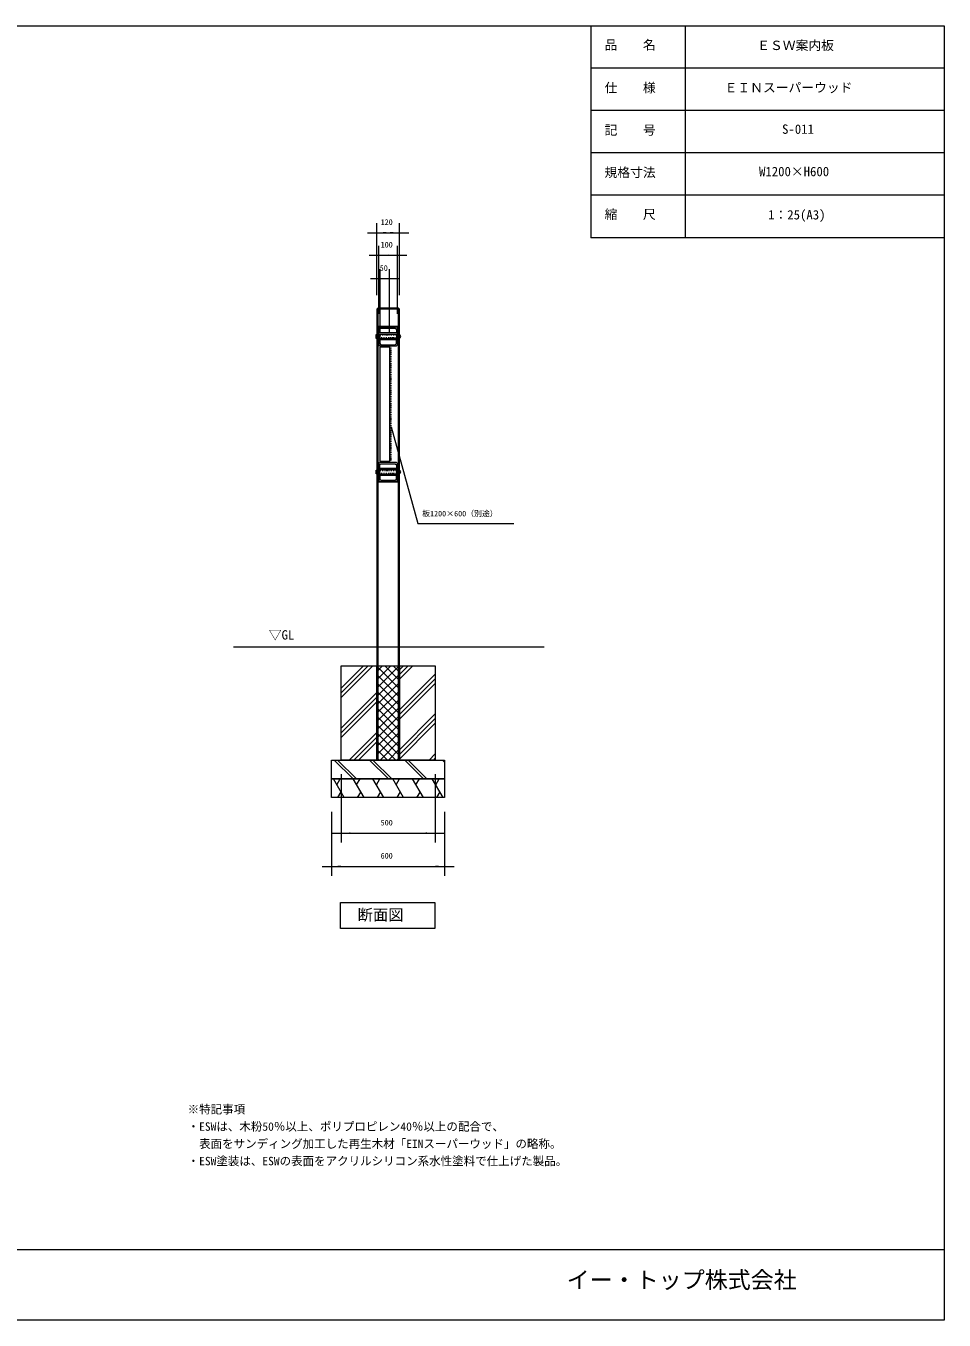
# Model space of a CAD drawing. Units: millimetres, scale not verified. Extents: x -4875 to 4875, y -3438 to 3438.
# Drawn here: x 0 to 4875, y -3438 to 3438 of the extents above; entities that cross this region are included whole.
import ezdxf
from ezdxf.enums import TextEntityAlignment as Align

# ---------------------------------------------------------------- set-up
doc = ezdxf.new("R2010")
doc.units = ezdxf.units.MM
doc.header["$LTSCALE"] = 20
doc.linetypes.add('USER5', pattern=[0.208282, 0.069427, -0.138855])
doc.layers.add('0-1_____', color=30, linetype='Continuous', lineweight=18)
doc.styles.add('ＭＳ ゴシック', font='')
doc.styles.get('ＭＳ ゴシック').set_extended_font_data('MS Gothic')

msp = doc.modelspace()

# ---------------------------------------------------------------- linework, layer by layer
at = {"layer": '0-1_____'}
for p, q in [((3000, 3437.5), (3000, 2312.5)), ((3500, 3437.5), (3500, 2312.5)), ((4875, 3212.5), (3000, 3212.5)), ((4875, 2987.5), (3000, 2987.5)), ((4875, 2762.5), (3000, 2762.5)), ((4875, 2537.5), (3000, 2537.5)), ((4875, 2312.5), (3000, 2312.5)), ((1983.26, 1932.81), (1863.26, 1932.81)), ((1868.26, 1937.81), (1868.26, -462.19)), ((1978.26, -462.19), (1978.26, 1937.81)), ((1866.96, 1793.01), (1860.17, 1793.01)), ((1980.41, 1787.81), (1976.12, 1787.81)), ((1981.26, 1779.23), (1981.26, 1796.39)), ((1860.17, 1782.62), (1866.96, 1782.62)), ((1866.96, 1073.01), (1860.17, 1073.01)), ((1860.17, 1062.62), (1866.96, 1062.62)), ((1980.41, 1067.81), (1976.12, 1067.81)), ((1981.26, 1059.23), (1981.26, 1076.39)), ((2752.01, 137.81), (1102.01, 137.81)), ((1673.26, -81.31), (1792.38, 37.81)), ((1673.26, -106.05), (1817.13, 37.81)), ((1673.26, -130.8), (1841.88, 37.81)), ((1863.26, 7.02), (1894.06, 37.81)), ((1863.26, -37.18), (1938.25, 37.81)), ((1863.26, -81.37), (1982.45, 37.81)), ((1983.26, -84), (1863.26, 36)), ((1983.26, -39.8), (1905.65, 37.81)), ((1983.26, 4.39), (1949.84, 37.81)), ((1983.26, -8.19), (2029.26, 37.81)), ((1983.26, 16.56), (2004.51, 37.81)), ((1983.26, -32.93), (2054.01, 37.81)), ((1863.26, -125.57), (1983.26, -5.57)), ((1983.26, -128.19), (1863.26, -8.19)), ((1863.26, -169.76), (1983.26, -49.76)), ((1983.26, -172.39), (1863.26, -52.39)), ((1983.26, -195.57), (2173.26, -5.57)), ((1983.26, -220.32), (2173.26, -30.32)), ((1983.26, -245.07), (2173.26, -55.07)), ((1673.26, -293.44), (1863.26, -103.44)), ((1673.26, -318.19), (1863.26, -128.19)), ((1863.26, -213.95), (1983.26, -93.95)), ((1983.26, -216.58), (1863.26, -96.58)), ((1673.26, -342.93), (1863.26, -152.93)), ((1863.26, -258.15), (1983.26, -138.15)), ((1983.26, -260.77), (1863.26, -140.77)), ((1863.26, -302.34), (1983.26, -182.34)), ((1983.26, -304.97), (1863.26, -184.97)), ((1863.26, -346.54), (1983.26, -226.54)), ((1983.26, -349.16), (1863.26, -229.16)), ((1863.26, -390.73), (1983.26, -270.73)), ((1983.26, -393.36), (1863.26, -273.36)), ((1978.27, -462.19), (2173.26, -267.2)), ((1983.26, -407.7), (2173.26, -217.7)), ((1983.26, -432.45), (2173.26, -242.45)), ((1716.64, -462.19), (1863.26, -315.57)), ((1741.39, -462.19), (1863.26, -340.32)), ((1863.26, -434.92), (1983.26, -314.92)), ((1983.26, -437.55), (1863.26, -317.55)), ((1766.14, -462.19), (1863.26, -365.07)), ((1963.71, -462.19), (1863.26, -361.74)), ((1919.51, -462.19), (1863.26, -405.94)), ((1880.19, -462.19), (1983.26, -359.12)), ((1924.39, -462.19), (1983.26, -403.31)), ((1636.84, -462.19), (1736.84, -562.19)), ((1654.51, -462.19), (1754.51, -562.19)), ((1824.34, -462.19), (1924.34, -562.19)), ((1842.01, -462.19), (1942.01, -562.19)), ((1875.32, -462.19), (1863.26, -450.13)), ((1968.58, -462.19), (1983.26, -447.51)), ((2011.84, -462.19), (2111.84, -562.19)), ((2029.51, -462.19), (2129.51, -562.19)), ((2140.91, -462.19), (2173.26, -429.83)), ((2165.66, -462.19), (2173.26, -454.58)), ((2211.84, -462.19), (2223.26, -473.62)), ((1690.55, -662.19), (1632.81, -562.19)), ((1650.86, -593.44), (1668.9, -562.19)), ((1795.55, -662.19), (1737.81, -562.19)), ((1755.86, -593.44), (1773.9, -562.19)), ((1900.55, -662.19), (1842.81, -562.19)), ((1860.86, -593.44), (1878.9, -562.19)), ((2005.55, -662.19), (1947.81, -562.19)), ((1965.86, -593.44), (1983.9, -562.19)), ((2110.55, -662.19), (2052.81, -562.19)), ((2070.86, -593.44), (2088.9, -562.19)), ((2215.55, -662.19), (2157.81, -562.19)), ((2175.86, -593.44), (2193.9, -562.19)), ((1672.51, -630.94), (1654.46, -662.19)), ((1777.51, -630.94), (1759.46, -662.19)), ((1882.51, -630.94), (1864.46, -662.19)), ((1987.51, -630.94), (1969.46, -662.19)), ((2092.51, -630.94), (2074.46, -662.19)), ((2197.51, -630.94), (2179.46, -662.19)), ((-4875, -3062.5), (4875, -3062.5))]:
    msp.add_line(p, q, dxfattribs=at)
at = {"layer": '0-1_____', "color": 1}
for p, q in [((1813.26, 2338.85), (1863.26, 2338.85)), ((1863.26, 2007.81), (1863.26, 2388.85)), ((1863.26, 2338.85), (1983.26, 2338.85)), ((1983.26, 2007.81), (1983.26, 2388.85)), ((1983.26, 2338.85), (2033.26, 2338.85)), ((1873.26, 1907.81), (1873.26, 2268.85)), ((1973.26, 1907.81), (1973.26, 2268.85)), ((1823.26, 2218.85), (1873.26, 2218.85)), ((1873.26, 2218.85), (1973.26, 2218.85)), ((1973.26, 2218.85), (2023.26, 2218.85)), ((1880.26, 1807.81), (1880.26, 2144.85)), ((1930.26, 1807.81), (1930.26, 2144.85)), ((1830.26, 2094.85), (1880.26, 2094.85)), ((1880.26, 2094.85), (1930.26, 2094.85)), ((1930.26, 2094.85), (1980.26, 2094.85)), ((1939.01, 1307.15), (2080.14, 794.65)), ((2080.14, 794.65), (2591, 794.65)), ((1673.26, -537.19), (1673.26, -901.15)), ((2173.26, -537.19), (2173.26, -901.15)), ((1623.26, -737.19), (1623.26, -1077.15)), ((2223.26, -737.19), (2223.26, -1077.15)), ((1623.26, -851.15), (1673.26, -851.15)), ((1673.26, -851.15), (2173.26, -851.15)), ((2173.26, -851.15), (2223.26, -851.15)), ((1573.26, -1027.15), (1623.26, -1027.15)), ((1623.26, -1027.15), (2223.26, -1027.15)), ((2223.26, -1027.15), (2273.26, -1027.15))]:
    msp.add_line(p, q, dxfattribs=at)
at = {"layer": '0-1_____'}
for points in [[(-4875, 3437.5), (4875, 3437.5), (4875, -3437.5), (-4875, -3437.5)], [(1978.26, 1937.81), (1868.26, 1937.81), (1863.26, 1932.81), (1863.26, -462.19), (1983.26, -462.19), (1983.26, 1932.81)], [(1866.96, 1777.42), (1860.17, 1777.42), (1859.36, 1778.81), (1859.36, 1796.81), (1860.17, 1798.2), (1866.96, 1798.2)], [(1866.96, 1776.81), (1869.26, 1776.81), (1869.26, 1798.81), (1866.96, 1798.81)], [(1873.26, 1837.81), (1873.26, 1737.81), (1869.26, 1737.81), (1869.26, 1841.81), (1973.26, 1841.81), (1973.26, 1837.81)], [(1873.26, 1832.81), (1873.26, 1742.81), (1878.26, 1737.81), (1968.26, 1737.81), (1973.26, 1742.81), (1973.26, 1832.81), (1968.26, 1837.81), (1878.26, 1837.81)], [(1967.26, 1825.81), (1967.26, 1806.51), (1879.26, 1806.51), (1879.26, 1825.81), (1885.26, 1831.81), (1961.26, 1831.81)], [(1968.26, 1800.26), (1968.26, 1774.86), (1880.26, 1774.86), (1880.26, 1800.26)], [(1973.26, 1807.81), (1975.26, 1807.81), (1975.26, 1767.81), (1973.26, 1767.81)], [(1975.26, 1798.61), (1981.26, 1798.61), (1981.26, 1777.01), (1975.26, 1777.01)], [(1967.26, 1749.81), (1967.26, 1769.11), (1879.26, 1769.11), (1879.26, 1749.81), (1885.26, 1743.81), (1961.26, 1743.81)], [(1880.26, 1732.81), (1930.26, 1732.81), (1930.26, 1122.81), (1880.26, 1122.81)], [(1873.26, 1017.81), (1973.26, 1017.81), (1973.26, 1013.81), (1869.26, 1013.81), (1869.26, 1117.81), (1873.26, 1117.81)], [(1873.26, 1112.81), (1873.26, 1022.81), (1878.26, 1017.81), (1968.26, 1017.81), (1973.26, 1022.81), (1973.26, 1112.81), (1968.26, 1117.81), (1878.26, 1117.81)], [(1967.26, 1105.81), (1967.26, 1086.51), (1879.26, 1086.51), (1879.26, 1105.81), (1885.26, 1111.81), (1961.26, 1111.81)], [(1866.96, 1057.42), (1860.17, 1057.42), (1859.36, 1058.81), (1859.36, 1076.81), (1860.17, 1078.2), (1866.96, 1078.2)], [(1866.96, 1056.81), (1869.26, 1056.81), (1869.26, 1078.81), (1866.96, 1078.81)], [(1967.26, 1080.51), (1967.26, 1055.11), (1879.26, 1055.11), (1879.26, 1080.51)], [(1967.26, 1029.81), (1967.26, 1049.11), (1879.26, 1049.11), (1879.26, 1029.81), (1885.26, 1023.81), (1961.26, 1023.81)], [(1973.26, 1087.81), (1975.26, 1087.81), (1975.26, 1047.81), (1973.26, 1047.81)], [(1975.26, 1078.61), (1981.26, 1078.61), (1981.26, 1057.01), (1975.26, 1057.01)], [(1673.26, 37.81), (2173.26, 37.81), (2173.26, -462.19), (1673.26, -462.19)], [(1863.26, 37.81), (1983.26, 37.81), (1983.26, -462.19), (1863.26, -462.19)], [(1623.26, -462.19), (2223.26, -462.19), (2223.26, -562.19), (1623.26, -562.19)], [(1623.26, -562.19), (2223.26, -562.19), (2223.26, -662.19), (1623.26, -662.19)], [(1670.76, -1219.25), (2170.76, -1219.25), (2170.76, -1356.75), (1670.76, -1356.75)]]:
    msp.add_lwpolyline(points, close=True, dxfattribs=at)
at = {"layer": '0-1_____', "linetype": 'USER5'}
for points in [[(1869.26, 1781.81), (1972.05, 1781.81), (1973.26, 1783.33), (1973.26, 1792.3), (1972.05, 1793.81), (1869.26, 1793.81)], [(1869.26, 1061.81), (1972.05, 1061.81), (1973.26, 1063.33), (1973.26, 1072.3), (1972.05, 1073.81), (1869.26, 1073.81)]]:
    msp.add_lwpolyline(points, dxfattribs=at)
msp.add_lwpolyline([(1939.01, 1727.81), (1932.76, 1727.81), (1932.76, 1127.81), (1939.01, 1127.81)], close=True, dxfattribs=at)
at = {"layer": '0-1_____'}
for centre, start, end in [((1981.26, 1787.81), 0, 90), ((1981.26, 1787.81), 270, 360), ((1981.26, 1067.81), 0, 90), ((1981.26, 1067.81), 270, 0)]:
    msp.add_arc(centre, 8.58, start, end, dxfattribs=at)
at = {"layer": '0-1_____', "color": 1}
for points in [[(1863.26, 2338.85), (1913.26, 2343.22), (1913.26, 2334.48)], [(1983.26, 2338.85), (1933.27, 2334.48), (1933.27, 2343.22)], [(1873.26, 2218.85), (1923.26, 2223.22), (1923.26, 2214.48)], [(1973.26, 2218.85), (1923.27, 2214.48), (1923.27, 2223.22)], [(1880.26, 2094.85), (1930.26, 2099.22), (1930.26, 2090.48)], [(1930.26, 2094.85), (1880.27, 2090.48), (1880.27, 2099.22)], [(1673.26, -851.15), (1723.26, -846.78), (1723.26, -855.52)], [(2173.26, -851.15), (2123.27, -855.52), (2123.27, -846.78)], [(1623.26, -1027.15), (1673.26, -1022.78), (1673.26, -1031.52)], [(2223.26, -1027.15), (2173.27, -1031.52), (2173.27, -1022.78)]]:
    msp.add_solid(points, dxfattribs=at)

# ---------------------------------------------------------------- texts
at = {"layer": '0-1_____', "color": 7, "style": 'ＭＳ ゴシック'}
for s, height, p in [('品\u3000\u3000名', 49.76, (3072.17, 3296.73)), ('ＥＳＷ案内板', 49.76, (3882.61, 3294.31)), ('仕\u3000\u3000様', 49.76, (3072.17, 3069.31)), ('ＥＩＮスーパーウッド', 49.76, (3709.65, 3070.05)), ('記\u3000\u3000号', 49.76, (3072.17, 2844.31)), ('S-011', 49.76, (4014.74, 2849.15)), ('規格寸法', 49.76, (3072.17, 2619.31)), ('W1200×H600', 49.76, (3892.36, 2624.15)), ('120', 29.85, (1883.58, 2371.26)), ('縮\u3000\u3000尺', 49.76, (3072.17, 2396.73)), ('1：25(A3)', 49.76, (3940.57, 2394.31)), ('100', 29.85, (1883.58, 2251.26)), ('50', 29.85, (1878.8, 2127.26)), ('板1200×600（別途）', 29.85, (2103.9, 822.89)), ('▽GL', 49.76, (1289.51, 162.68)), ('500', 29.85, (1883.58, -818.74)), ('600', 29.85, (1883.58, -994.74)), ('断面図', 59.71, (1760.93, -1332.26)), ('※特記事項', 44.78, (858.76, -2353.57)), ('・ESWは、木粉50％以上、ポリプロピレン40％以上の配合で、', 44.78, (858.76, -2445.19)), ('  表面をサンディング加工した再生木材「EINスーパーウッド」の略称。', 44.78, (858.76, -2536.82)), ('・ESW塗装は、ESWの表面をアクリルシリコン系水性塗料で仕上げた製品。', 44.78, (858.76, -2628.44)), ('イー・トップ株式会社', 89.56, (2870.91, -3295.48))]:
    msp.add_text(s, height=height, dxfattribs=at).set_placement(p, align=Align.BOTTOM_LEFT)

doc.saveas('drawing.dxf')
